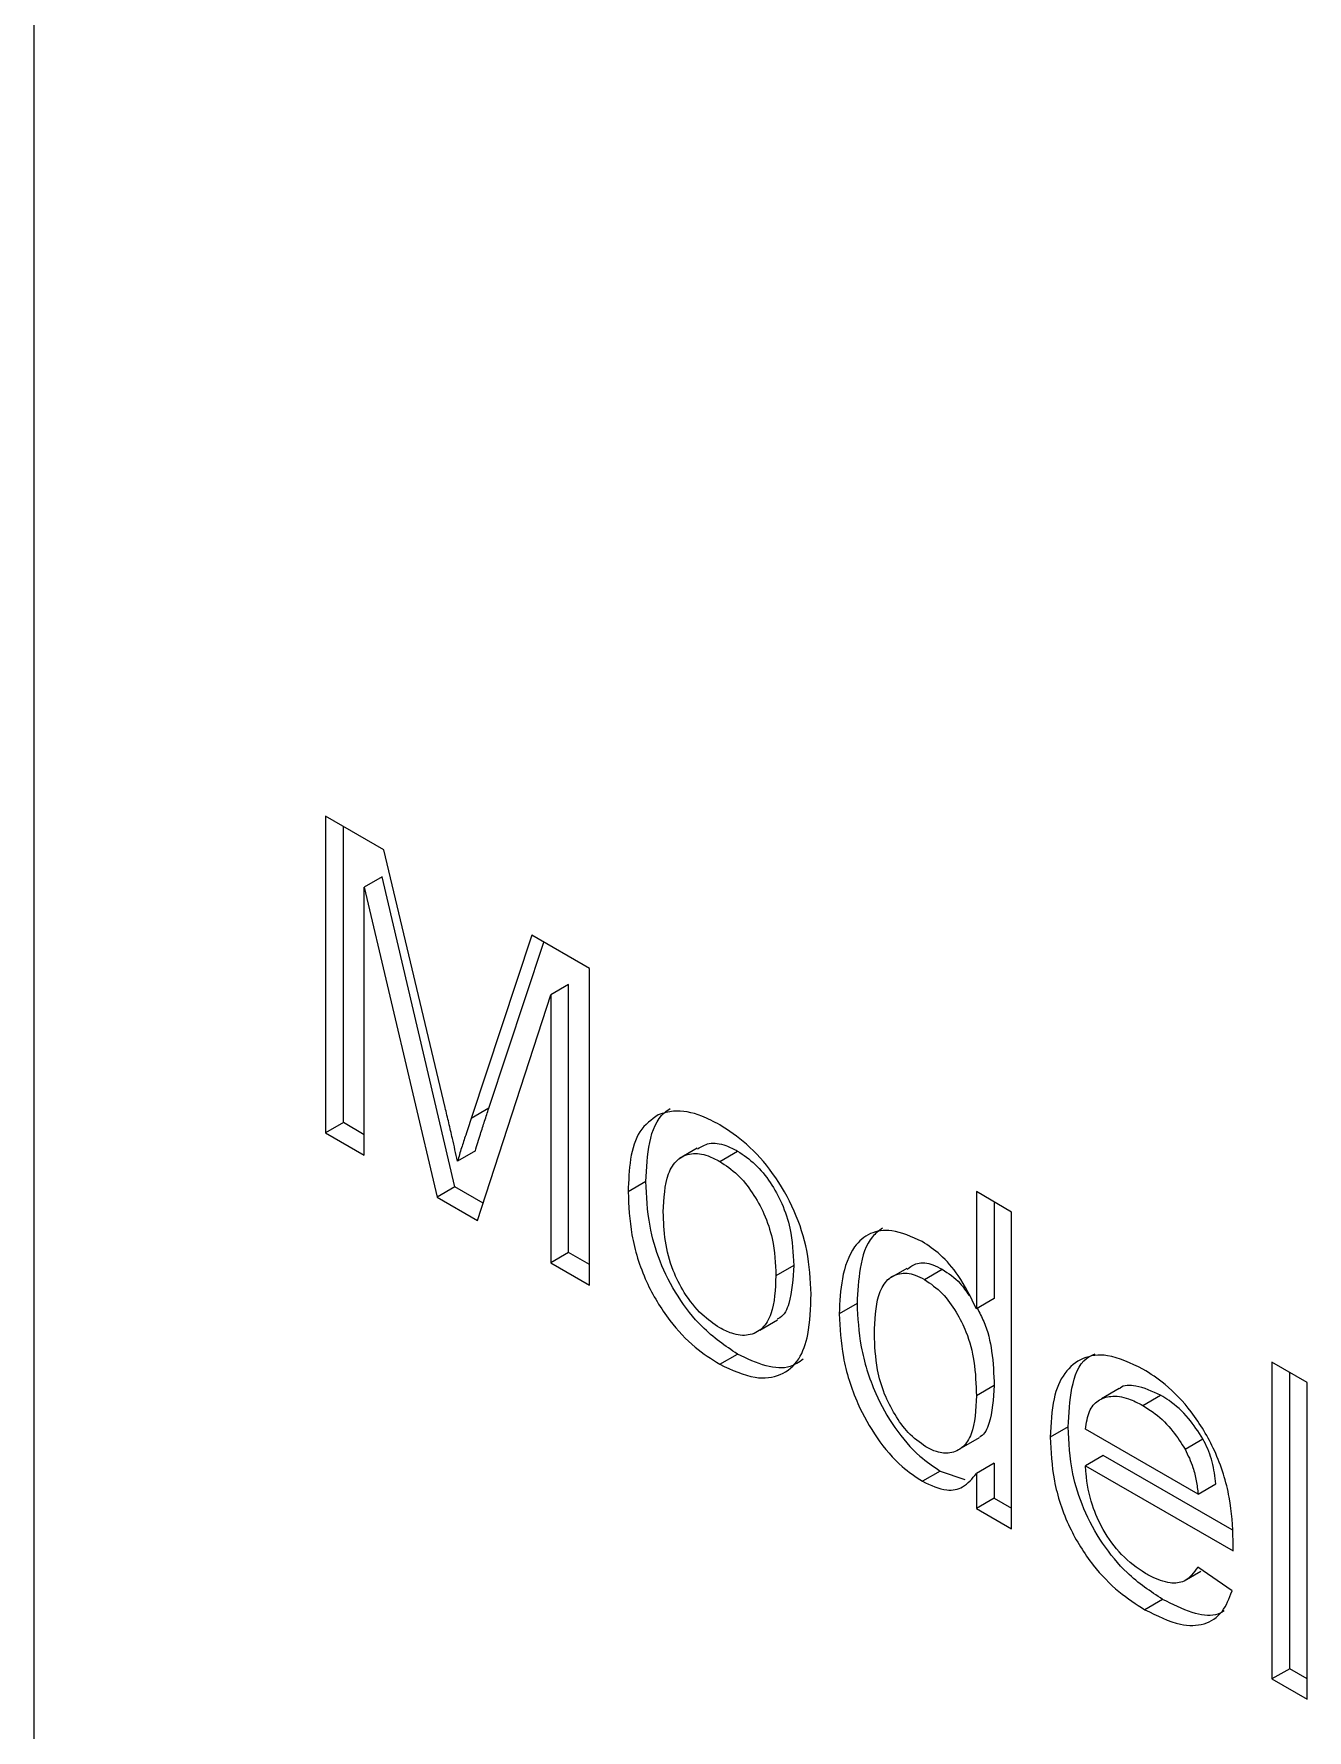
# Model space of a CAD drawing. Extents: x 75 to 2075, y 25 to 1460.
# Drawn here: x 1901.78 to 1913.34, y 1069.19 to 1084.59 of the extents above; entities that cross this region are included whole.
import ezdxf

# ---------------------------------------------------------------- set-up
doc = ezdxf.new("R2010")
doc.units = 0
doc.header["$LTSCALE"] = 5
doc.linetypes.add('SLD-KATı', pattern=[0])
doc.layers.get('0').update_dxf_attribs({"linetype": 'CONTINUOUS'})

msp = doc.modelspace()

# ---------------------------------------------------------------- linework, layer by layer
at = {"color": 7, "linetype": 'SLD-KATı'}
for p, q in [((1901.78, 1106.002), (1901.78, 1036.946)), ((1904.956, 1077.183), (1904.428, 1077.488)), ((1904.428, 1077.488), (1904.428, 1074.612)), ((1904.59, 1074.705), (1904.59, 1077.394)), ((1905.513, 1074.843), (1904.956, 1077.183)), ((1904.941, 1076.936), (1904.779, 1076.842)), ((1905.602, 1074.121), (1904.941, 1076.936)), ((1904.779, 1074.409), (1904.779, 1076.842)), ((1904.779, 1076.842), (1905.44, 1074.028)), ((1906.299, 1076.408), (1905.748, 1074.742)), ((1905.909, 1074.836), (1906.409, 1076.344)), ((1906.823, 1076.105), (1906.299, 1076.408)), ((1906.823, 1073.229), (1906.823, 1076.105)), ((1905.807, 1073.816), (1906.472, 1075.865)), ((1906.633, 1075.959), (1906.472, 1075.865)), ((1906.472, 1075.865), (1906.472, 1073.432)), ((1906.633, 1073.525), (1906.633, 1075.959)), ((1905.909, 1074.836), (1905.748, 1074.742)), ((1904.59, 1074.705), (1904.428, 1074.612)), ((1904.779, 1074.595), (1904.59, 1074.705)), ((1904.428, 1074.612), (1904.779, 1074.409)), ((1907.802, 1074.472), (1907.641, 1074.378)), ((1905.787, 1074.449), (1905.626, 1074.356)), ((1908.005, 1074.353), (1908.167, 1074.447)), ((1907.336, 1074.171), (1907.174, 1074.077)), ((1905.602, 1074.121), (1905.44, 1074.028)), ((1905.44, 1074.028), (1905.807, 1073.816)), ((1905.858, 1073.973), (1905.602, 1074.121)), ((1910.655, 1073.893), (1910.335, 1074.078)), ((1910.335, 1074.078), (1910.335, 1073.015)), ((1910.497, 1073.984), (1910.497, 1073.108)), ((1910.655, 1071.017), (1910.655, 1073.893)), ((1906.633, 1073.525), (1906.472, 1073.432)), ((1906.472, 1073.432), (1906.823, 1073.229)), ((1906.823, 1073.416), (1906.633, 1073.525)), ((1908.677, 1073.408), (1908.515, 1073.315)), ((1909.703, 1073.379), (1909.541, 1073.286)), ((1909.864, 1073.28), (1910.026, 1073.373)), ((1910.497, 1073.108), (1910.335, 1073.015)), ((1909.252, 1073.063), (1909.09, 1072.969)), ((1908.37, 1072.821), (1908.531, 1072.914)), ((1908.005, 1072.51), (1908.167, 1072.603)), ((1913.337, 1072.345), (1913.018, 1072.529)), ((1913.018, 1072.529), (1913.018, 1069.653)), ((1910.497, 1072.317), (1910.335, 1072.224)), ((1913.179, 1069.746), (1913.179, 1072.436)), ((1913.337, 1069.469), (1913.337, 1072.345)), ((1911.632, 1072.289), (1911.47, 1072.196)), ((1911.846, 1072.136), (1912.007, 1072.23)), ((1910.201, 1071.753), (1910.363, 1071.846)), ((1911.168, 1071.941), (1911.006, 1071.847)), ((1912.347, 1071.331), (1911.325, 1071.921)), ((1912.23, 1071.738), (1912.391, 1071.832)), ((1910.007, 1071.541), (1909.845, 1071.448)), ((1910.007, 1071.541), (1910.229, 1071.463)), ((1910.497, 1071.612), (1910.335, 1071.519)), ((1910.497, 1071.612), (1910.497, 1071.295)), ((1911.487, 1071.682), (1911.325, 1071.589)), ((1911.325, 1071.589), (1912.665, 1070.815)), ((1912.657, 1071.006), (1911.487, 1071.682)), ((1910.335, 1071.519), (1910.335, 1071.201)), ((1912.347, 1071.331), (1912.509, 1071.424)), ((1910.497, 1071.295), (1910.335, 1071.201)), ((1910.497, 1071.295), (1910.655, 1071.204)), ((1910.335, 1071.201), (1910.655, 1071.017)), ((1912.222, 1070.543), (1912.374, 1070.631)), ((1912.656, 1070.452), (1912.344, 1070.669)), ((1912.026, 1070.375), (1911.864, 1070.282)), ((1913.179, 1069.746), (1913.018, 1069.653)), ((1913.337, 1069.655), (1913.179, 1069.746)), ((1913.018, 1069.653), (1913.337, 1069.469))]:
    msp.add_line(p, q, dxfattribs=at)
for points, knots in [([(1905.626, 1074.356), (1905.61, 1074.424), (1905.584, 1074.54), (1905.546, 1074.702), (1905.524, 1074.796), (1905.513, 1074.843)], [0, 0, 0, 0, 0.422518, 0.711257, 1, 1, 1, 1]), ([(1905.787, 1074.449), (1905.803, 1074.5), (1905.83, 1074.59), (1905.871, 1074.719), (1905.897, 1074.797), (1905.909, 1074.836)], [0, 0, 0, 0, 0.390309, 0.69516, 1, 1, 1, 1]), ([(1907.448, 1074.776), (1907.387, 1074.732), (1907.264, 1074.645), (1907.186, 1074.381), (1907.178, 1074.178), (1907.174, 1074.077)], [0, 0, 0, 0, 0.335122, 0.67015, 1, 1, 1, 1]), ([(1907.336, 1074.171), (1907.342, 1074.292), (1907.353, 1074.536), (1907.443, 1074.76), (1907.538, 1074.82), (1907.556, 1074.832)], [0, 0, 0, 0, 0.442751, 0.891288, 1, 1, 1, 1]), ([(1908.005, 1074.685), (1907.951, 1074.713), (1907.807, 1074.789), (1907.61, 1074.826), (1907.493, 1074.79), (1907.448, 1074.776)], [0, 0, 0, 0, 0.268179, 0.717786, 1, 1, 1, 1]), ([(1905.748, 1074.742), (1905.732, 1074.692), (1905.703, 1074.603), (1905.661, 1074.475), (1905.637, 1074.396), (1905.626, 1074.356)], [0, 0, 0, 0, 0.390298, 0.69515, 1, 1, 1, 1]), ([(1908.835, 1073.148), (1908.829, 1073.277), (1908.817, 1073.517), (1908.695, 1073.905), (1908.5, 1074.247), (1908.257, 1074.52), (1908.088, 1074.631), (1908.005, 1074.685)], [0, 0, 0, 0, 0.234087, 0.433973, 0.634556, 0.823269, 1, 1, 1, 1]), ([(1907.805, 1074.467), (1907.838, 1074.487), (1907.909, 1074.53), (1908.042, 1074.511), (1908.132, 1074.465), (1908.167, 1074.447)], [0, 0, 0, 0, 0.344521, 0.741566, 1, 1, 1, 1]), ([(1907.493, 1073.894), (1907.499, 1074.018), (1907.508, 1074.206), (1907.614, 1074.376), (1907.741, 1074.434), (1907.88, 1074.418), (1907.97, 1074.372), (1908.005, 1074.353)], [0, 0, 0, 0, 0.34915, 0.530339, 0.712129, 0.886502, 1, 1, 1, 1]), ([(1908.005, 1074.353), (1908.06, 1074.316), (1908.167, 1074.245), (1908.306, 1074.071), (1908.418, 1073.87), (1908.503, 1073.604), (1908.511, 1073.425), (1908.515, 1073.315)], [0, 0, 0, 0, 0.1769169, 0.3439769, 0.510462, 0.7002672, 1, 1, 1, 1]), ([(1908.167, 1074.447), (1908.222, 1074.41), (1908.328, 1074.338), (1908.468, 1074.165), (1908.579, 1073.963), (1908.665, 1073.698), (1908.672, 1073.518), (1908.677, 1073.408)], [0, 0, 0, 0, 0.1769169, 0.3439769, 0.510462, 0.7002672, 1, 1, 1, 1]), ([(1908.167, 1072.603), (1908.057, 1072.677), (1907.862, 1072.809), (1907.617, 1073.121), (1907.453, 1073.443), (1907.351, 1073.807), (1907.341, 1074.038), (1907.336, 1074.171)], [0, 0, 0, 0, 0.230545, 0.409621, 0.588801, 0.764441, 1, 1, 1, 1]), ([(1907.174, 1074.077), (1907.18, 1073.949), (1907.19, 1073.691), (1907.316, 1073.273), (1907.532, 1072.914), (1907.772, 1072.659), (1907.93, 1072.558), (1908.005, 1072.51)], [0, 0, 0, 0, 0.229174, 0.461161, 0.666129, 0.841865, 1, 1, 1, 1]), ([(1908.005, 1072.841), (1907.951, 1072.878), (1907.834, 1072.957), (1907.684, 1073.148), (1907.566, 1073.382), (1907.502, 1073.639), (1907.496, 1073.807), (1907.493, 1073.894)], [0, 0, 0, 0, 0.174229, 0.372384, 0.541245, 0.763693, 1, 1, 1, 1]), ([(1909.843, 1073.624), (1909.749, 1073.667), (1909.578, 1073.745), (1909.365, 1073.712), (1909.2, 1073.57), (1909.107, 1073.309), (1909.095, 1073.078), (1909.09, 1072.969)], [0, 0, 0, 0, 0.207711, 0.375959, 0.544465, 0.784701, 1, 1, 1, 1]), ([(1909.482, 1073.745), (1909.45, 1073.722), (1909.346, 1073.647), (1909.27, 1073.399), (1909.258, 1073.171), (1909.252, 1073.063)], [0, 0, 0, 0, 0.188965, 0.616682, 1, 1, 1, 1]), ([(1910.335, 1073.015), (1910.285, 1073.118), (1910.196, 1073.299), (1910.015, 1073.511), (1909.899, 1073.588), (1909.843, 1073.624)], [0, 0, 0, 0, 0.411246, 0.720209, 1, 1, 1, 1]), ([(1908.677, 1073.408), (1908.67, 1073.288), (1908.659, 1073.104), (1908.588, 1072.947), (1908.536, 1072.924), (1908.528, 1072.92)], [0, 0, 0, 0, 0.613662, 0.936764, 1, 1, 1, 1]), ([(1909.706, 1073.373), (1909.735, 1073.395), (1909.798, 1073.442), (1909.918, 1073.429), (1909.997, 1073.388), (1910.026, 1073.373)], [0, 0, 0, 0, 0.35535, 0.768423, 1, 1, 1, 1]), ([(1908.515, 1073.315), (1908.51, 1073.191), (1908.502, 1073.003), (1908.399, 1072.827), (1908.273, 1072.764), (1908.133, 1072.776), (1908.042, 1072.823), (1908.005, 1072.841)], [0, 0, 0, 0, 0.345857, 0.527957, 0.710739, 0.884559, 1, 1, 1, 1]), ([(1909.409, 1072.786), (1909.414, 1072.91), (1909.42, 1073.096), (1909.512, 1073.278), (1909.629, 1073.345), (1909.756, 1073.336), (1909.836, 1073.295), (1909.864, 1073.28)], [0, 0, 0, 0, 0.363672, 0.547807, 0.733155, 0.904142, 1, 1, 1, 1]), ([(1909.864, 1073.28), (1909.92, 1073.242), (1910.026, 1073.168), (1910.154, 1072.99), (1910.261, 1072.777), (1910.326, 1072.511), (1910.332, 1072.326), (1910.335, 1072.224)], [0, 0, 0, 0, 0.1768562, 0.3401772, 0.4923922, 0.7177834, 1, 1, 1, 1]), ([(1910.026, 1073.373), (1910.082, 1073.336), (1910.172, 1073.277), (1910.242, 1073.174), (1910.269, 1073.136)], [0, 0, 0, 0, 0.626325, 1, 1, 1, 1]), ([(1908.005, 1072.51), (1908.115, 1072.459), (1908.314, 1072.368), (1908.566, 1072.398), (1908.733, 1072.539), (1908.824, 1072.801), (1908.831, 1073.021), (1908.835, 1073.148)], [0, 0, 0, 0, 0.227014, 0.411378, 0.596442, 0.767946, 1, 1, 1, 1]), ([(1909.09, 1072.969), (1909.097, 1072.84), (1909.109, 1072.581), (1909.232, 1072.182), (1909.425, 1071.835), (1909.636, 1071.587), (1909.783, 1071.489), (1909.845, 1071.448)], [0, 0, 0, 0, 0.241812, 0.48573, 0.673343, 0.861176, 1, 1, 1, 1]), ([(1909.252, 1073.063), (1909.258, 1072.934), (1909.271, 1072.675), (1909.394, 1072.275), (1909.586, 1071.928), (1909.798, 1071.68), (1909.944, 1071.583), (1910.007, 1071.541)], [0, 0, 0, 0, 0.241812, 0.48573, 0.673343, 0.861176, 1, 1, 1, 1]), ([(1910.342, 1073.019), (1910.363, 1072.979), (1910.431, 1072.852), (1910.486, 1072.603), (1910.493, 1072.419), (1910.497, 1072.317)], [0, 0, 0, 0, 0.16876, 0.537852, 1, 1, 1, 1]), ([(1909.877, 1071.761), (1909.822, 1071.8), (1909.718, 1071.874), (1909.591, 1072.053), (1909.491, 1072.249), (1909.42, 1072.506), (1909.413, 1072.68), (1909.409, 1072.786)], [0, 0, 0, 0, 0.18302, 0.344268, 0.509313, 0.700595, 1, 1, 1, 1]), ([(1908.764, 1072.557), (1908.726, 1072.53), (1908.634, 1072.465), (1908.422, 1072.482), (1908.254, 1072.561), (1908.167, 1072.603)], [0, 0, 0, 0, 0.248948, 0.609336, 1, 1, 1, 1]), ([(1911.847, 1072.467), (1911.737, 1072.52), (1911.54, 1072.614), (1911.294, 1072.579), (1911.124, 1072.442), (1911.021, 1072.19), (1911.011, 1071.969), (1911.006, 1071.847)], [0, 0, 0, 0, 0.228015, 0.408858, 0.589249, 0.774852, 1, 1, 1, 1]), ([(1911.168, 1071.941), (1911.174, 1072.061), (1911.188, 1072.303), (1911.276, 1072.545), (1911.386, 1072.594), (1911.413, 1072.606)], [0, 0, 0, 0, 0.426123, 0.857164, 1, 1, 1, 1]), ([(1912.666, 1070.909), (1912.661, 1071.038), (1912.649, 1071.297), (1912.521, 1071.714), (1912.303, 1072.076), (1912.068, 1072.326), (1911.914, 1072.424), (1911.847, 1072.467)], [0, 0, 0, 0, 0.231766, 0.466322, 0.672727, 0.856292, 1, 1, 1, 1]), ([(1910.497, 1072.317), (1910.489, 1072.196), (1910.478, 1072.017), (1910.409, 1071.87), (1910.366, 1071.851), (1910.362, 1071.849)], [0, 0, 0, 0, 0.651263, 0.967385, 1, 1, 1, 1]), ([(1912.007, 1072.23), (1911.932, 1072.264), (1911.801, 1072.323), (1911.671, 1072.323), (1911.635, 1072.289), (1911.633, 1072.287)], [0, 0, 0, 0, 0.562703, 0.975076, 1, 1, 1, 1]), ([(1910.335, 1072.224), (1910.33, 1072.099), (1910.322, 1071.915), (1910.219, 1071.75), (1910.107, 1071.697), (1909.986, 1071.705), (1909.91, 1071.744), (1909.877, 1071.761)], [0, 0, 0, 0, 0.374482, 0.556254, 0.738408, 0.888316, 1, 1, 1, 1]), ([(1911.325, 1071.921), (1911.334, 1071.978), (1911.349, 1072.088), (1911.436, 1072.189), (1911.558, 1072.23), (1911.701, 1072.212), (1911.802, 1072.159), (1911.846, 1072.136)], [0, 0, 0, 0, 0.2149025, 0.4086393, 0.601345, 0.8275928, 1, 1, 1, 1]), ([(1912.391, 1071.832), (1912.35, 1071.897), (1912.261, 1072.035), (1912.119, 1072.161), (1912.033, 1072.214), (1912.007, 1072.23)], [0, 0, 0, 0, 0.385174, 0.818636, 1, 1, 1, 1]), ([(1911.846, 1072.136), (1911.883, 1072.113), (1911.978, 1072.053), (1912.116, 1071.919), (1912.195, 1071.794), (1912.23, 1071.738)], [0, 0, 0, 0, 0.2658664, 0.671743, 1, 1, 1, 1]), ([(1911.006, 1071.847), (1911.012, 1071.719), (1911.023, 1071.459), (1911.158, 1071.042), (1911.378, 1070.688), (1911.622, 1070.437), (1911.785, 1070.332), (1911.864, 1070.282)], [0, 0, 0, 0, 0.2279446, 0.4587669, 0.658088, 0.8346843, 1, 1, 1, 1]), ([(1912.026, 1070.375), (1911.916, 1070.448), (1911.722, 1070.576), (1911.472, 1070.878), (1911.301, 1071.194), (1911.185, 1071.565), (1911.174, 1071.802), (1911.168, 1071.941)], [0, 0, 0, 0, 0.228617, 0.405714, 0.582934, 0.755851, 1, 1, 1, 1]), ([(1912.23, 1071.738), (1912.256, 1071.684), (1912.302, 1071.588), (1912.334, 1071.45), (1912.343, 1071.371), (1912.347, 1071.331)], [0, 0, 0, 0, 0.398533, 0.694963, 1, 1, 1, 1]), ([(1912.509, 1071.424), (1912.505, 1071.457), (1912.498, 1071.523), (1912.472, 1071.651), (1912.432, 1071.758), (1912.395, 1071.824), (1912.391, 1071.832)], [0, 0, 0, 0, 0.251037, 0.502602, 0.945577, 1, 1, 1, 1]), ([(1911.869, 1070.611), (1911.795, 1070.662), (1911.653, 1070.76), (1911.485, 1070.995), (1911.37, 1071.255), (1911.335, 1071.451), (1911.327, 1071.566), (1911.325, 1071.589)], [0, 0, 0, 0, 0.2499792, 0.479683, 0.6740969, 0.9344595, 1, 1, 1, 1]), ([(1909.845, 1071.448), (1909.921, 1071.412), (1910.055, 1071.35), (1910.229, 1071.388), (1910.298, 1071.472), (1910.335, 1071.519)], [0, 0, 0, 0, 0.37229, 0.6555, 1, 1, 1, 1]), ([(1912.665, 1070.815), (1912.665, 1070.823), (1912.665, 1070.839), (1912.666, 1070.87), (1912.666, 1070.893), (1912.666, 1070.909)], [0, 0, 0, 0, 0.2500017, 0.5000036, 1, 1, 1, 1]), ([(1912.344, 1070.669), (1912.308, 1070.617), (1912.247, 1070.53), (1912.086, 1070.515), (1911.961, 1070.561), (1911.885, 1070.602), (1911.869, 1070.611)], [0, 0, 0, 0, 0.361236, 0.612576, 0.91895, 1, 1, 1, 1]), ([(1911.864, 1070.282), (1911.974, 1070.227), (1912.165, 1070.131), (1912.41, 1070.137), (1912.576, 1070.246), (1912.63, 1070.385), (1912.656, 1070.452)], [0, 0, 0, 0, 0.314951, 0.548493, 0.78247, 1, 1, 1, 1]), ([(1912.585, 1070.27), (1912.56, 1070.256), (1912.479, 1070.214), (1912.282, 1070.246), (1912.116, 1070.33), (1912.026, 1070.375)], [0, 0, 0, 0, 0.173366, 0.552504, 1, 1, 1, 1])]:
    msp.add_open_spline(points, degree=3, knots=knots, dxfattribs=at)

doc.saveas('drawing.dxf')
